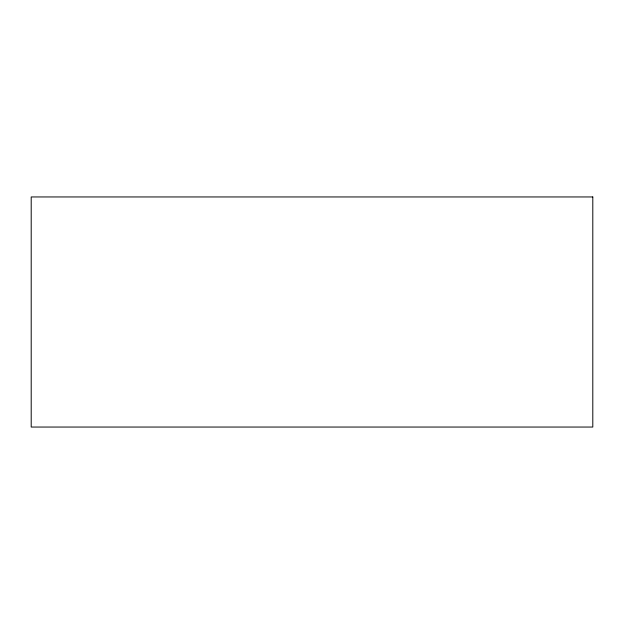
<?xml version="1.0" encoding="UTF-8"?>
<svg xmlns="http://www.w3.org/2000/svg" width="624" height="624" viewBox="0 0 624 624"><rect width="100%" height="100%" fill="white"/><g stroke="black" fill="none" stroke-linecap="round" stroke-linejoin="round"><path stroke-width="0.94" d="M592.8 196.95L31.2 196.95L31.2 427.05L592.8 427.05L592.8 196.95"/></g></svg>
